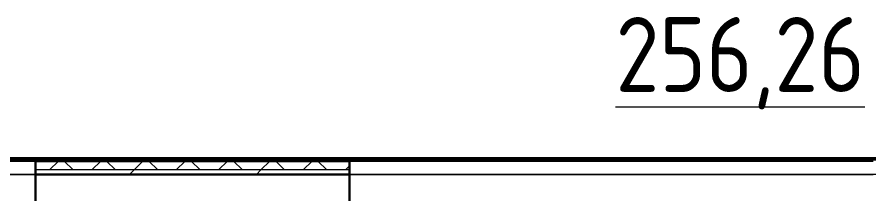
# Model space of a CAD drawing. Header units: millimetres. Extents: x -695119 to 412940, y -249585 to 622758.
# Drawn here: x 288449 to 291297, y 95847 to 96437 of the extents above; entities that cross this region are included whole.
import ezdxf

# ---------------------------------------------------------------- set-up
doc = ezdxf.new("R2010")
doc.units = ezdxf.units.MM
doc.linetypes.add('ADSK_Линия сетки', pattern=[25, 20, -2.5, 0, -2.5])
for name, color, linetype, lineweight in [('Марки помещений', 8, 'Continuous', 20), ('Оси', 252, 'Continuous', 9), ('Стены внутренние', 252, 'Continuous', 18), ('Стены наружные', 252, 'Continuous', 18), ('Стены штриховка', 7, 'Continuous', 9)]:
    doc.layers.add(name, color=color, linetype=linetype, lineweight=lineweight)
doc.styles.add('GOST Common_2', font='', dxfattribs={"width": 0.9, "height": 250})
doc.styles.get('GOST Common_2').set_extended_font_data('GOST type B')

# ---------------------------------------------------------------- blocks, each defined once
blk = doc.blocks.new('план 2 этажа')
at = {"layer": 'Оси', "color": 251, "linetype": 'ADSK_Линия сетки', "ltscale": 100, "true_color": 0x636466}
blk.add_line((326840.8, 95911.6), (255118.5, 95911.6), dxfattribs=at)
at = {"layer": 'Стены внутренние', "color": 251, "true_color": 0x636466}
for p, q in [((286760.8, 95911.6), (288510.8, 95911.6)), ((289560.8, 95911.6), (291310.8, 95911.6))]:
    blk.add_line(p, q, dxfattribs=at)
at = {"layer": 'Стены внутренние', "color": 251, "lineweight": 30, "true_color": 0x636466}
for p, q in [((288510.8, 95911.6), (289560.8, 95911.6)), ((288510.8, 95911.6), (288510.8, 95209.6)), ((289560.8, 95911.6), (289560.8, 95209.6))]:
    blk.add_line(p, q, dxfattribs=at)
at = {"layer": 'Стены наружные', "color": 251, "lineweight": 30, "true_color": 0x636466}
for p, q in [((291585.8, 95966.6), (274450.8, 95966.6)), ((274450.8, 95961.6), (291585.8, 95961.6)), ((288510.8, 95956.6), (289560.8, 95956.6)), ((288510.8, 95956.6), (288510.8, 95911.6)), ((289560.8, 95956.6), (289560.8, 95911.6)), ((288510.8, 95911.6), (289560.8, 95911.6))]:
    blk.add_line(p, q, dxfattribs=at)
at = {"layer": 'Стены наружные', "color": 251, "true_color": 0x636466}
for p, q in [((286760.8, 95956.6), (288510.8, 95956.6)), ((289560.8, 95956.6), (291310.8, 95956.6)), ((288510.8, 95911.6), (286760.8, 95911.6)), ((291310.8, 95911.6), (289560.8, 95911.6))]:
    blk.add_line(p, q, dxfattribs=at)
at = {"layer": 'Стены наружные', "color": 251, "linetype": 'Continuous', "lineweight": 9, "true_color": 0x636466}
for p, q in [((288557.5, 95926.6), (288587.5, 95956.6)), ((288636.8, 95926.6), (288606.8, 95956.6)), ((288698.9, 95926.6), (288728.9, 95956.6)), ((288778.2, 95926.6), (288748.2, 95956.6)), ((288840.3, 95926.6), (288870.3, 95956.6)), ((288919.6, 95926.6), (288889.6, 95956.6)), ((288981.7, 95926.6), (289011.7, 95956.6)), ((289061.1, 95926.6), (289031.1, 95956.6)), ((289123.2, 95926.6), (289153.2, 95956.6)), ((289202.5, 95926.6), (289172.5, 95956.6)), ((289264.6, 95926.6), (289294.6, 95956.6)), ((289343.9, 95926.6), (289313.9, 95956.6)), ((289406, 95926.6), (289436, 95956.6)), ((289485.3, 95926.6), (289455.3, 95956.6)), ((288825.3, 95911.6), (288840.3, 95926.6)), ((289249.6, 95911.6), (289264.6, 95926.6)), ((289547.4, 95926.6), (289560.8, 95940))]:
    blk.add_line(p, q, dxfattribs=at)
at = {"layer": 'Стены штриховка', "color": 251, "true_color": 0x636466}
blk.add_line((289560.8, 95926.6), (288510.8, 95926.6), dxfattribs=at)
at = {"layer": 'Марки помещений', "color": 251, "true_color": 0x636466, "style": 'GOST Common_2', "width": 0.9}
blk.add_text('%%U256,26', height=250, dxfattribs=at).set_placement((290449.9, 96187.4))

msp = doc.modelspace()

# ---------------------------------------------------------------- block references
msp.add_blockref('план 2 этажа', (0, 0))

doc.saveas('drawing.dxf')
